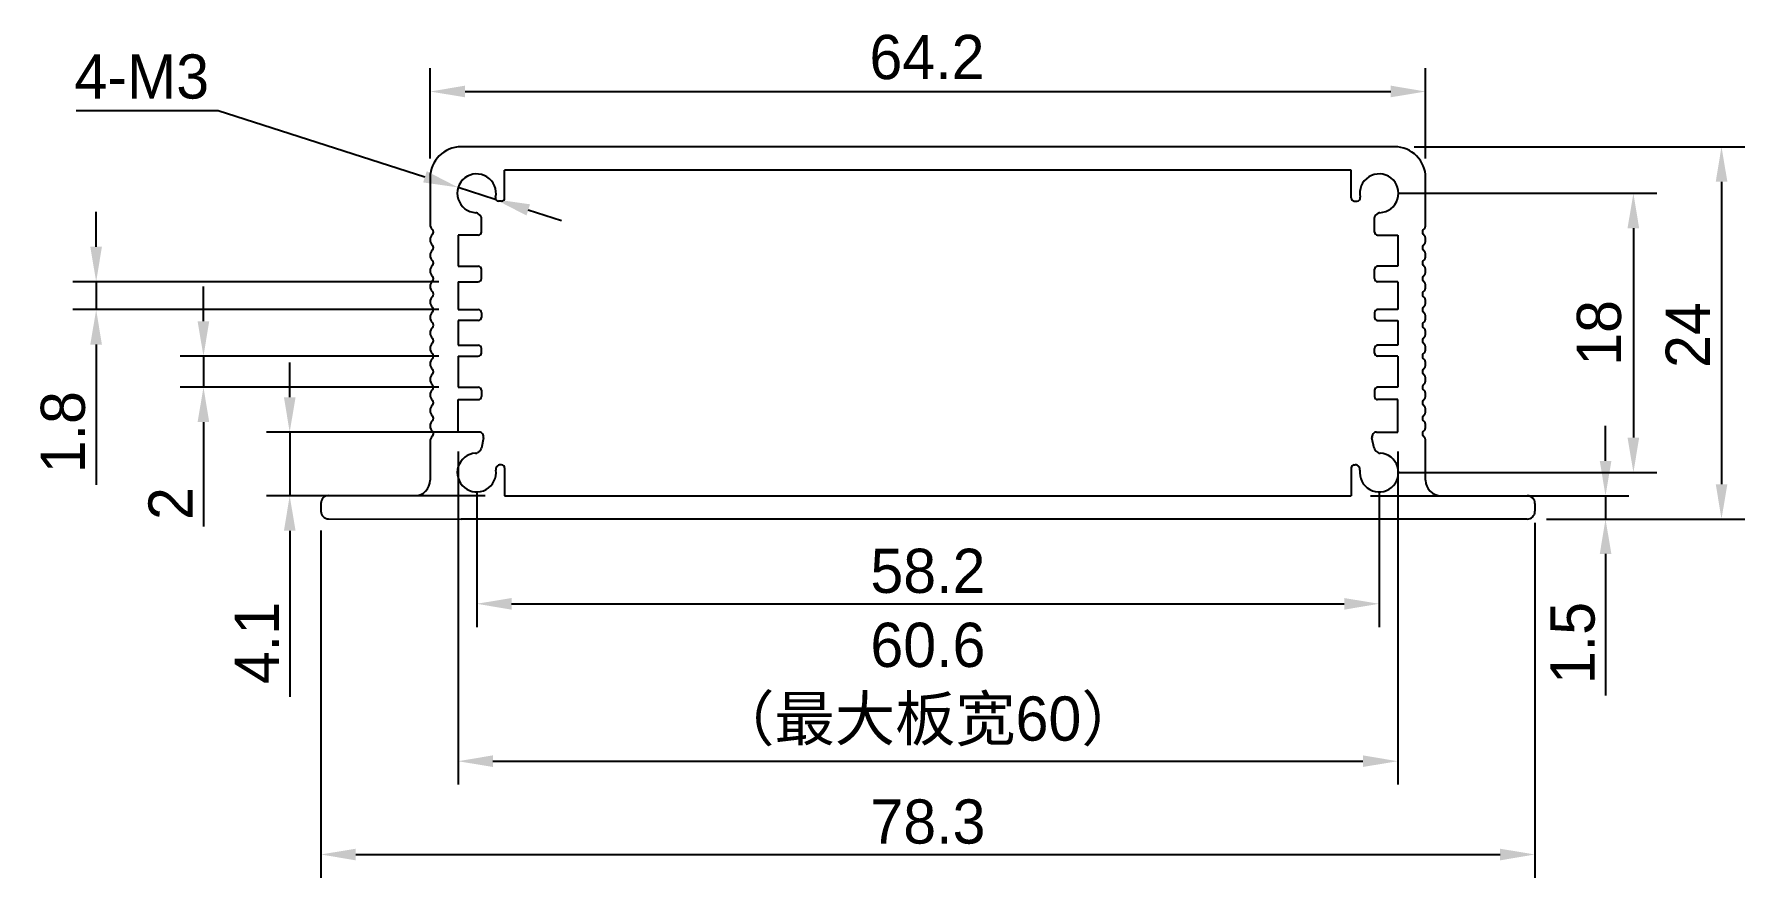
# Model space of a CAD drawing. Header units: millimetres. Extents: x 17736 to 17846, y -3937 to -3882.
import ezdxf

# ---------------------------------------------------------------- set-up
doc = ezdxf.new("R2010")
doc.units = ezdxf.units.MM
doc.header["$LTSCALE"] = 0.5
doc.header["$PDMODE"] = 35
for name, color, linetype, lineweight in [('3标注', 30, 'Continuous', 9), ('标注线', 7, 'Continuous', 13), ('粗实线', 7, 'Continuous', 25)]:
    doc.layers.add(name, color=color, linetype=linetype, lineweight=lineweight)
doc.styles.get("Standard").update_dxf_attribs({"font": ''})
doc.styles.get('Standard').set_extended_font_data('思源黑体 Normal')
doc.dimstyles.new('1比1 文字2.85', dxfattribs={"dimtxt": 2.85, "dimasz": 2.25, "dimexe": 1.5, "dimexo": 1.25, "dimgap": 0.7, "dimtad": 1, "dimdec": 1, "dimdsep": 46, "dimtxsty": 'Standard', "dimcen": 1.8, "dimadec": 0, "dimazin": 0, "dimtfac": 1, "dimtdec": 1, "dimtmove": 0, "dimatfit": 3, "dimfxl": 1, "dimarcsym": 0})
doc.dimstyles.new('1比1 文字2.85直径', dxfattribs={"dimtxt": 2.85, "dimasz": 2.25, "dimexe": 1.5, "dimexo": 1.25, "dimgap": 0.7, "dimtad": 1, "dimtih": 1, "dimtoh": 1, "dimdec": 1, "dimdsep": 46, "dimtxsty": 'Standard', "dimcen": 1.8, "dimadec": 0, "dimazin": 0, "dimtfac": 1, "dimtdec": 1, "dimtmove": 0, "dimatfit": 3, "dimfxl": 1, "dimarcsym": 0})

# ---------------------------------------------------------------- blocks, each defined once
blk = doc.blocks.new('*D81')
at = {"layer": 'Defpoints', "color": 0, "ltscale": 0.1}
for p in [(17764.42, -3907.98), (17752.02, -3912.08), (17765.88, -3912.08)]:
    blk.add_point(p, dxfattribs=at)
at = {"layer": '标注线', "color": 0, "lineweight": -2, "ltscale": 0.1}
for p, q in [((17752.02, -3905.73), (17752.02, -3903.48)), ((17763.17, -3907.98), (17750.52, -3907.98)), ((17752.02, -3907.98), (17752.02, -3912.08)), ((17764.63, -3912.08), (17750.52, -3912.08)), ((17752.02, -3914.33), (17752.02, -3925.03))]:
    blk.add_line(p, q, dxfattribs=at)
at = {"layer": '标注线', "color": 0, "ltscale": 0.1}
for points in [[(17751.65, -3905.73), (17752.4, -3905.73), (17752.02, -3907.98)], [(17751.65, -3914.33), (17752.4, -3914.33), (17752.02, -3912.08)]]:
    blk.add_solid(points, dxfattribs=at)
at = {"layer": '标注线', "color": 0, "ltscale": 0.1, "insert": (17748.47, -3921.57), "char_height": 2.85, "attachment_point": 2, "rotation": 90}
blk.add_mtext('4.1', dxfattribs=at)
blk = doc.blocks.new('*D82')
at = {"layer": 'Defpoints', "color": 0, "ltscale": 0.1}
for p in [(17823.28, -3889.58), (17831.83, -3913.58), (17844.36, -3913.58)]:
    blk.add_point(p, dxfattribs=at)
at = {"layer": '标注线', "color": 0, "lineweight": -2, "ltscale": 0.1}
for p, q in [((17824.53, -3889.58), (17845.86, -3889.58)), ((17844.36, -3891.83), (17844.36, -3911.33)), ((17833.08, -3913.58), (17845.86, -3913.58))]:
    blk.add_line(p, q, dxfattribs=at)
at = {"layer": '标注线', "color": 0, "ltscale": 0.1}
for points in [[(17843.99, -3891.83), (17844.74, -3891.83), (17844.36, -3889.58)], [(17843.99, -3911.33), (17844.74, -3911.33), (17844.36, -3913.58)]]:
    blk.add_solid(points, dxfattribs=at)
at = {"layer": '标注线', "color": 0, "ltscale": 0.1, "insert": (17840.76, -3901.72), "char_height": 2.85, "attachment_point": 2, "rotation": 90}
blk.add_mtext('24', dxfattribs=at)
blk = doc.blocks.new('*D83')
at = {"layer": 'Defpoints', "color": 0, "ltscale": 0.1}
for p in [(17825.28, -3886.02), (17761.08, -3891.58), (17825.28, -3891.58)]:
    blk.add_point(p, dxfattribs=at)
at = {"layer": '标注线', "color": 0, "lineweight": -2, "ltscale": 0.1}
for p, q in [((17761.08, -3890.33), (17761.08, -3884.52)), ((17825.28, -3890.33), (17825.28, -3884.52)), ((17763.33, -3886.02), (17823.03, -3886.02))]:
    blk.add_line(p, q, dxfattribs=at)
at = {"layer": '标注线', "color": 0, "ltscale": 0.1}
for points in [[(17763.33, -3885.64), (17763.33, -3886.39), (17761.08, -3886.02)], [(17823.03, -3885.64), (17823.03, -3886.39), (17825.28, -3886.02)]]:
    blk.add_solid(points, dxfattribs=at)
at = {"layer": '标注线', "color": 0, "ltscale": 0.1, "insert": (17793.12, -3882.37), "char_height": 2.85, "attachment_point": 2}
blk.add_mtext('64.2', dxfattribs=at)
blk = doc.blocks.new('*D84')
at = {"layer": 'Defpoints', "color": 0, "ltscale": 0.1}
for p in [(17832.33, -3912.58), (17754.03, -3913.07), (17832.33, -3935.2)]:
    blk.add_point(p, dxfattribs=at)
at = {"layer": '标注线', "color": 0, "lineweight": -2, "ltscale": 0.1}
for p, q in [((17832.33, -3913.83), (17832.33, -3936.7)), ((17754.03, -3914.32), (17754.03, -3936.7)), ((17756.28, -3935.2), (17830.08, -3935.2))]:
    blk.add_line(p, q, dxfattribs=at)
at = {"layer": '标注线', "color": 0, "ltscale": 0.1}
for points in [[(17756.28, -3934.83), (17756.28, -3935.58), (17754.03, -3935.2)], [(17830.08, -3934.83), (17830.08, -3935.58), (17832.33, -3935.2)]]:
    blk.add_solid(points, dxfattribs=at)
at = {"layer": '标注线', "color": 0, "ltscale": 0.1, "insert": (17793.18, -3931.65), "char_height": 2.85, "attachment_point": 2}
blk.add_mtext('78.3', dxfattribs=at)
blk = doc.blocks.new('*D85')
at = {"layer": 'Defpoints', "color": 0, "ltscale": 0.1}
for p in [(17820.48, -3912.08), (17831.83, -3913.58), (17836.88, -3913.58)]:
    blk.add_point(p, dxfattribs=at)
at = {"layer": '标注线', "color": 0, "lineweight": -2, "ltscale": 0.1}
for p, q in [((17836.88, -3909.83), (17836.88, -3907.58)), ((17821.73, -3912.08), (17838.38, -3912.08)), ((17836.88, -3912.08), (17836.88, -3913.58)), ((17833.08, -3913.58), (17838.38, -3913.58)), ((17836.88, -3915.83), (17836.88, -3924.95))]:
    blk.add_line(p, q, dxfattribs=at)
at = {"layer": '标注线', "color": 0, "ltscale": 0.1}
for points in [[(17836.51, -3909.83), (17837.26, -3909.83), (17836.88, -3912.08)], [(17836.51, -3915.83), (17837.26, -3915.83), (17836.88, -3913.58)]]:
    blk.add_solid(points, dxfattribs=at)
at = {"layer": '标注线', "color": 0, "ltscale": 0.1, "insert": (17833.33, -3921.57), "char_height": 2.85, "attachment_point": 2, "rotation": 90}
blk.add_mtext('1.5', dxfattribs=at)
blk = doc.blocks.new('*D86')
at = {"layer": 'Defpoints', "color": 0, "ltscale": 0.1}
for p in [(17822.28, -3892.58), (17822.28, -3910.58), (17838.68, -3910.58)]:
    blk.add_point(p, dxfattribs=at)
at = {"layer": '标注线', "color": 0, "lineweight": -2, "ltscale": 0.1}
for p, q in [((17823.53, -3892.58), (17840.18, -3892.58)), ((17838.68, -3894.83), (17838.68, -3908.33)), ((17823.53, -3910.58), (17840.18, -3910.58))]:
    blk.add_line(p, q, dxfattribs=at)
at = {"layer": '标注线', "color": 0, "ltscale": 0.1}
for points in [[(17838.3, -3894.83), (17839.05, -3894.83), (17838.68, -3892.58)], [(17838.3, -3908.33), (17839.05, -3908.33), (17838.68, -3910.58)]]:
    blk.add_solid(points, dxfattribs=at)
at = {"layer": '标注线', "color": 0, "ltscale": 0.1, "insert": (17835.03, -3901.58), "char_height": 2.85, "attachment_point": 2, "rotation": 90}
blk.add_mtext('18', dxfattribs=at)
blk = doc.blocks.new('*D88')
at = {"layer": 'Defpoints', "color": 0, "ltscale": 0.1}
for p in [(17762.88, -3903.08), (17746.46, -3905.08), (17762.88, -3905.08)]:
    blk.add_point(p, dxfattribs=at)
at = {"layer": '标注线', "color": 0, "lineweight": -2, "ltscale": 0.1}
for p, q in [((17746.46, -3900.83), (17746.46, -3898.58)), ((17761.63, -3903.08), (17744.96, -3903.08)), ((17746.46, -3903.08), (17746.46, -3905.08)), ((17761.63, -3905.08), (17744.96, -3905.08)), ((17746.46, -3907.33), (17746.46, -3914.06))]:
    blk.add_line(p, q, dxfattribs=at)
at = {"layer": '标注线', "color": 0, "ltscale": 0.1}
for points in [[(17746.08, -3900.83), (17746.83, -3900.83), (17746.46, -3903.08)], [(17746.08, -3907.33), (17746.83, -3907.33), (17746.46, -3905.08)]]:
    blk.add_solid(points, dxfattribs=at)
at = {"layer": '标注线', "color": 0, "ltscale": 0.1, "insert": (17742.91, -3912.58), "char_height": 2.85, "attachment_point": 2, "rotation": 90}
blk.add_mtext('2', dxfattribs=at)
blk = doc.blocks.new('*D91')
at = {"layer": 'Defpoints', "color": 0, "ltscale": 0.1}
for p in [(17764.08, -3910.58), (17822.28, -3910.58), (17822.28, -3919.04)]:
    blk.add_point(p, dxfattribs=at)
at = {"layer": '标注线', "color": 0, "lineweight": -2, "ltscale": 0.1}
for p, q in [((17764.08, -3911.83), (17764.08, -3920.54)), ((17822.28, -3911.83), (17822.28, -3920.54)), ((17766.33, -3919.04), (17820.03, -3919.04))]:
    blk.add_line(p, q, dxfattribs=at)
at = {"layer": '标注线', "color": 0, "ltscale": 0.1}
for points in [[(17766.33, -3918.67), (17766.33, -3919.42), (17764.08, -3919.04)], [(17820.03, -3918.67), (17820.03, -3919.42), (17822.28, -3919.04)]]:
    blk.add_solid(points, dxfattribs=at)
at = {"layer": '标注线', "color": 0, "ltscale": 0.1, "insert": (17793.18, -3915.49), "char_height": 2.85, "attachment_point": 2}
blk.add_mtext('58.2', dxfattribs=at)
blk = doc.blocks.new('*D92')
at = {"layer": 'Defpoints', "color": 0, "ltscale": 0.1}
for p in [(17762.88, -3892.2), (17765.27, -3892.97)]:
    blk.add_point(p, dxfattribs=at)
at = {"layer": '标注线', "color": 0, "lineweight": -2, "ltscale": 0.1}
for p, q in [((17738.26, -3887.25), (17747.4, -3887.25)), ((17747.4, -3887.25), (17760.74, -3891.52)), ((17765.27, -3892.97), (17762.88, -3892.2)), ((17767.41, -3893.65), (17769.55, -3894.34))]:
    blk.add_line(p, q, dxfattribs=at)
at = {"layer": '标注线', "color": 0, "ltscale": 0.1}
for points in [[(17760.86, -3891.16), (17760.63, -3891.88), (17762.88, -3892.2)], [(17767.52, -3893.29), (17767.29, -3894.01), (17765.27, -3892.97)]]:
    blk.add_solid(points, dxfattribs=at)
at = {"layer": '标注线', "color": 0, "ltscale": 0.1, "insert": (17742.48, -3885.07), "char_height": 2.85, "attachment_point": 5}
blk.add_mtext('4-M3', dxfattribs=at)
blk = doc.blocks.new('*D93')
at = {"layer": '3标注', "color": 0, "lineweight": -2, "ltscale": 0.1}
for p, q in [((17762.88, -3909.23), (17762.88, -3930.69)), ((17823.48, -3909.23), (17823.48, -3930.69)), ((17765.13, -3929.19), (17821.23, -3929.19))]:
    blk.add_line(p, q, dxfattribs=at)
at = {"layer": '3标注', "color": 0, "ltscale": 0.1}
for points in [[(17765.13, -3928.81), (17765.13, -3929.56), (17762.88, -3929.19)], [(17821.23, -3928.81), (17821.23, -3929.56), (17823.48, -3929.19)]]:
    blk.add_solid(points, dxfattribs=at)
at = {"layer": 'Defpoints', "color": 0, "ltscale": 0.1}
for p in [(17762.88, -3907.98), (17823.48, -3907.98), (17823.48, -3929.19)]:
    blk.add_point(p, dxfattribs=at)
at = {"layer": '3标注', "color": 0, "ltscale": 0.1, "insert": (17793.18, -3924.25), "char_height": 2.85, "attachment_point": 5}
blk.add_mtext('60.6\\P（最大板宽60）', dxfattribs=at)
blk = doc.blocks.new('*D99')
at = {"layer": 'Defpoints', "color": 0}
for p in [(17762.88, -3898.28), (17739.54, -3900.08), (17762.88, -3900.08)]:
    blk.add_point(p, dxfattribs=at)
at = {"layer": '标注线', "color": 0, "lineweight": -2}
for p, q in [((17739.54, -3896.03), (17739.54, -3893.78)), ((17761.63, -3898.28), (17738.04, -3898.28)), ((17739.54, -3898.28), (17739.54, -3900.08)), ((17761.63, -3900.08), (17738.04, -3900.08)), ((17739.54, -3902.33), (17739.54, -3911.37))]:
    blk.add_line(p, q, dxfattribs=at)
at = {"layer": '标注线', "color": 0}
for points in [[(17739.16, -3896.03), (17739.91, -3896.03), (17739.54, -3898.28)], [(17739.16, -3902.33), (17739.91, -3902.33), (17739.54, -3900.08)]]:
    blk.add_solid(points, dxfattribs=at)
at = {"layer": '标注线', "color": 0, "insert": (17737.41, -3907.98), "char_height": 2.85, "attachment_point": 5, "rotation": 90}
blk.add_mtext('1.8', dxfattribs=at)

msp = doc.modelspace()

# ---------------------------------------------------------------- linework, layer by layer
at = {"layer": '粗实线'}
for p, q in [((17823.28, -3889.58), (17763.08, -3889.58)), ((17761.08, -3891.58), (17761.08, -3894.58)), ((17820.48, -3891.08), (17765.88, -3891.08)), ((17765.88, -3892.88), (17765.88, -3891.08)), ((17820.48, -3892.88), (17820.48, -3891.08)), ((17825.28, -3894.58), (17825.28, -3891.58)), ((17765.68, -3893.08), (17765.49, -3893.08)), ((17820.68, -3893.08), (17820.86, -3893.08)), ((17764.29, -3893.98), (17764.13, -3893.87)), ((17764.38, -3895.08), (17764.38, -3894.15)), ((17821.98, -3895.08), (17821.98, -3894.15)), ((17822.06, -3893.98), (17822.23, -3893.87)), ((17764.18, -3895.28), (17762.88, -3895.28)), ((17762.88, -3895.28), (17762.88, -3897.28)), ((17822.18, -3895.28), (17823.48, -3895.28)), ((17823.48, -3895.28), (17823.48, -3897.28)), ((17762.88, -3897.28), (17764.18, -3897.28)), ((17764.38, -3898.08), (17764.38, -3897.48)), ((17821.98, -3898.08), (17821.98, -3897.48)), ((17823.48, -3897.28), (17822.18, -3897.28)), ((17762.88, -3898.28), (17764.18, -3898.28)), ((17762.88, -3898.28), (17762.88, -3900.08)), ((17823.48, -3898.28), (17822.18, -3898.28)), ((17823.48, -3898.28), (17823.48, -3900.08)), ((17762.88, -3900.08), (17764.18, -3900.08)), ((17764.18, -3900.78), (17762.88, -3900.78)), ((17762.88, -3900.78), (17762.88, -3902.38)), ((17764.38, -3900.28), (17764.38, -3900.58)), ((17821.98, -3900.28), (17821.98, -3900.58)), ((17823.48, -3900.08), (17822.18, -3900.08)), ((17822.18, -3900.78), (17823.48, -3900.78)), ((17823.48, -3900.78), (17823.48, -3902.38)), ((17762.88, -3902.38), (17764.18, -3902.38)), ((17764.38, -3902.88), (17764.38, -3902.58)), ((17821.98, -3902.88), (17821.98, -3902.58)), ((17823.48, -3902.38), (17822.18, -3902.38)), ((17762.88, -3903.08), (17764.18, -3903.08)), ((17762.88, -3903.08), (17762.88, -3905.08)), ((17823.48, -3903.08), (17822.18, -3903.08)), ((17823.48, -3903.08), (17823.48, -3905.08)), ((17762.88, -3905.08), (17764.18, -3905.08)), ((17823.48, -3905.08), (17822.18, -3905.08)), ((17762.88, -3905.88), (17764.18, -3905.88)), ((17762.88, -3907.98), (17762.88, -3905.88)), ((17764.38, -3905.28), (17764.38, -3905.68)), ((17821.98, -3905.28), (17821.98, -3905.68)), ((17823.48, -3905.88), (17822.18, -3905.88)), ((17823.48, -3907.98), (17823.48, -3905.88)), ((17761.08, -3908.58), (17761.08, -3911.07)), ((17764.23, -3907.98), (17762.88, -3907.98)), ((17764.53, -3908.34), (17764.39, -3909.01)), ((17821.96, -3909.01), (17821.82, -3908.34)), ((17822.12, -3907.98), (17823.48, -3907.98)), ((17825.28, -3911.08), (17825.28, -3908.58)), ((17764.27, -3909.2), (17764.15, -3909.28)), ((17822.08, -3909.2), (17822.2, -3909.28)), ((17765.68, -3910.08), (17765.61, -3910.08)), ((17765.88, -3910.28), (17765.88, -3912.08)), ((17820.48, -3910.28), (17820.48, -3912.08)), ((17820.68, -3910.08), (17820.74, -3910.08)), ((17754.03, -3912.57), (17754.03, -3913.07)), ((17754.53, -3912.07), (17760.08, -3912.07)), ((17765.88, -3912.08), (17820.48, -3912.08)), ((17826.28, -3912.08), (17831.83, -3912.08)), ((17832.33, -3912.58), (17832.33, -3913.08)), ((17754.53, -3913.57), (17763.08, -3913.58)), ((17831.83, -3913.58), (17763.08, -3913.58))]:
    msp.add_line(p, q, dxfattribs=at)
for centre, radius, start, end in [((17763.08, -3891.58), 2, 90, 180), ((17823.28, -3891.58), 2, 0, 90), ((17764.08, -3892.58), 1.25, 348.0595, 267.428), ((17822.28, -3892.58), 1.25, 272.572, 191.9405), ((17765.49, -3892.88), 0.2, 168.0595, 270), ((17765.68, -3892.88), 0.2, 270, 0), ((17820.68, -3892.88), 0.2, 180, 270), ((17820.86, -3892.88), 0.2, 270, 11.9405), ((17764.01, -3894.03), 0.2, 55.0426, 87.428), ((17764.18, -3894.15), 0.2, 0, 55.0426), ((17822.18, -3894.15), 0.2, 124.9574, 180), ((17822.34, -3894.03), 0.2, 92.572, 124.9574), ((17761.58, -3894.58), 0.5, 180, 225.5847), ((17761.58, -3895.58), 0.5, 134.4153, 225.5847), ((17761.09, -3895.08), 0.2, 314.4153, 45.5847), ((17764.18, -3895.08), 0.2, 270, 0), ((17822.18, -3895.08), 0.2, 180, 270), ((17825.27, -3895.08), 0.2, 134.4153, 225.5847), ((17824.78, -3894.58), 0.5, 314.4153, 0), ((17824.78, -3895.58), 0.5, 314.4153, 45.5847), ((17761.58, -3896.58), 0.5, 134.4153, 225.5847), ((17761.09, -3896.08), 0.2, 314.4153, 45.5847), ((17825.27, -3896.08), 0.2, 134.4153, 225.5847), ((17824.78, -3896.58), 0.5, 314.4153, 45.5847), ((17761.58, -3897.58), 0.5, 134.4153, 225.5847), ((17761.09, -3897.08), 0.2, 314.4153, 45.5847), ((17764.18, -3897.48), 0.2, 0, 90), ((17822.18, -3897.48), 0.2, 90, 180), ((17825.27, -3897.08), 0.2, 134.4153, 225.5847), ((17824.78, -3897.58), 0.5, 314.4153, 45.5847), ((17761.58, -3898.58), 0.5, 134.4153, 225.5847), ((17761.09, -3898.08), 0.2, 314.4153, 45.5847), ((17764.18, -3898.08), 0.2, 270, 0), ((17822.18, -3898.08), 0.2, 180, 270), ((17825.27, -3898.08), 0.2, 134.4153, 225.5847), ((17824.78, -3898.58), 0.5, 314.4153, 45.5847), ((17761.58, -3899.58), 0.5, 134.4153, 225.5847), ((17761.09, -3899.08), 0.2, 314.4153, 45.5847), ((17825.27, -3899.08), 0.2, 134.4153, 225.5847), ((17824.78, -3899.58), 0.5, 314.4153, 45.5847), ((17761.58, -3900.58), 0.5, 134.4153, 225.5847), ((17761.09, -3900.08), 0.2, 314.4153, 45.5847), ((17764.18, -3900.28), 0.2, 0, 90), ((17764.18, -3900.58), 0.2, 270, 0), ((17822.18, -3900.28), 0.2, 90, 180), ((17822.18, -3900.58), 0.2, 180, 270), ((17825.27, -3900.08), 0.2, 134.4153, 225.5847), ((17824.78, -3900.58), 0.5, 314.4153, 45.5847), ((17761.58, -3901.58), 0.5, 134.4153, 225.5847), ((17761.09, -3901.08), 0.2, 314.4153, 45.5847), ((17761.09, -3902.08), 0.2, 314.4153, 45.5847), ((17825.27, -3901.08), 0.2, 134.4153, 225.5847), ((17825.27, -3902.08), 0.2, 134.4153, 225.5847), ((17824.78, -3901.58), 0.5, 314.4153, 45.5847), ((17761.58, -3902.58), 0.5, 134.4153, 225.5847), ((17761.09, -3903.08), 0.2, 314.4153, 45.5847), ((17764.18, -3902.58), 0.2, 0, 90), ((17764.18, -3902.88), 0.2, 270, 0), ((17822.18, -3902.58), 0.2, 90, 180), ((17822.18, -3902.88), 0.2, 180, 270), ((17825.27, -3903.08), 0.2, 134.4153, 225.5847), ((17824.78, -3902.58), 0.5, 314.4153, 45.5847), ((17761.58, -3903.58), 0.5, 134.4153, 225.5847), ((17761.09, -3904.08), 0.2, 314.4153, 45.5847), ((17825.27, -3904.08), 0.2, 134.4153, 225.5847), ((17824.78, -3903.58), 0.5, 314.4153, 45.5847), ((17761.58, -3904.58), 0.5, 134.4153, 225.5847), ((17761.58, -3905.58), 0.5, 134.4153, 225.5847), ((17761.09, -3905.08), 0.2, 314.4153, 45.5847), ((17764.18, -3905.28), 0.2, 0, 90), ((17822.18, -3905.28), 0.2, 90, 180), ((17825.27, -3905.08), 0.2, 134.4153, 225.5847), ((17824.78, -3904.58), 0.5, 314.4153, 45.5847), ((17824.78, -3905.58), 0.5, 314.4153, 45.5847), ((17761.58, -3906.58), 0.5, 134.4153, 225.5847), ((17761.09, -3906.08), 0.2, 314.4153, 45.5847), ((17764.18, -3905.68), 0.2, 270, 0), ((17822.18, -3905.68), 0.2, 180, 270), ((17825.27, -3906.08), 0.2, 134.4153, 225.5847), ((17824.78, -3906.58), 0.5, 314.4153, 45.5847), ((17761.58, -3907.58), 0.5, 134.4153, 225.5847), ((17761.09, -3907.08), 0.2, 314.4153, 45.5847), ((17825.27, -3907.08), 0.2, 134.4153, 225.5847), ((17824.78, -3907.58), 0.5, 314.4153, 45.5847), ((17761.58, -3908.58), 0.5, 134.4153, 180), ((17761.09, -3908.08), 0.2, 314.4153, 45.5847), ((17764.23, -3908.28), 0.3, 348.5736, 90), ((17822.12, -3908.28), 0.3, 90, 191.4264), ((17825.27, -3908.08), 0.2, 134.4153, 225.5847), ((17824.78, -3908.58), 0.5, 0, 45.5847), ((17764.08, -3910.58), 1.25, 93.6618, 7.4137), ((17763.98, -3909.04), 0.3, 273.6618, 304.9574), ((17764.1, -3908.95), 0.3, 304.9574, 348.5736), ((17822.28, -3910.58), 1.25, 172.5863, 86.3382), ((17822.25, -3908.95), 0.3, 191.4264, 235.0426), ((17822.37, -3909.04), 0.3, 235.0426, 266.3382), ((17765.61, -3910.38), 0.3, 90, 187.4137), ((17765.68, -3910.28), 0.2, 0, 90), ((17820.68, -3910.28), 0.2, 90, 180), ((17820.74, -3910.38), 0.3, 352.5863, 90), ((17760.08, -3911.07), 1, 270, 0), ((17826.28, -3911.08), 1, 180, 270), ((17754.53, -3912.57), 0.5, 90, 180), ((17831.83, -3912.58), 0.5, 0, 90), ((17754.53, -3913.07), 0.5, 180, 269.9939), ((17831.83, -3913.08), 0.5, 270, 0)]:
    msp.add_arc(centre, radius, start, end, dxfattribs=at)

# ---------------------------------------------------------------- dimensions: what is measured, and where the dimension line sits
at = {"layer": '3标注', "ltscale": 0.1}
dim = msp.add_linear_dim(base=(17823.48, -3929.19), p1=(17762.88, -3907.98), p2=(17823.48, -3907.98), text='<>\\P（最大板宽60）', dimstyle='1比1 文字2.85', dxfattribs=at)
dim.commit()
dim.dimension.update_dxf_attribs({"geometry": '*D93', "text_midpoint": (17793.18, -3929.19), "dimtype": 160})
at = {"layer": '标注线', "ltscale": 0.1}
dim = msp.add_diameter_dim_2p(p1=(17765.27, -3892.97), p2=(17762.88, -3892.2), text='4-M3', dimstyle='1比1 文字2.85直径', dxfattribs=at)
dim.commit()
dim.dimension.update_dxf_attribs({"geometry": '*D92', "text_midpoint": (17742.48, -3887.25), "dimtype": 163})
for base, p1, p2, picture, middle in [((17825.28, -3886.02), (17761.08, -3891.58), (17825.28, -3891.58), '*D83', (17793.12, -3886.02)), ((17822.28, -3919.04), (17764.08, -3910.58), (17822.28, -3910.58), '*D91', (17793.18, -3919.04)), ((17832.33, -3935.2), (17754.03, -3913.07), (17832.33, -3912.58), '*D84', (17793.18, -3935.2))]:
    dim = msp.add_linear_dim(base=base, p1=p1, p2=p2, dimstyle='1比1 文字2.85', dxfattribs=at)
    dim.commit()
    dim.dimension.update_dxf_attribs({"geometry": picture, "text_midpoint": middle, "dimtype": 160})
for base, p1, p2, picture, middle in [((17844.36, -3913.58), (17823.28, -3889.58), (17831.83, -3913.58), '*D82', (17844.36, -3901.72)), ((17838.68, -3910.58), (17822.28, -3892.58), (17822.28, -3910.58), '*D86', (17838.68, -3901.58)), ((17746.46, -3905.08), (17762.88, -3903.08), (17762.88, -3905.08), '*D88', (17746.46, -3912.58)), ((17752.02, -3912.08), (17764.42, -3907.98), (17765.88, -3912.08), '*D81', (17752.02, -3921.57)), ((17836.88, -3913.58), (17820.48, -3912.08), (17831.83, -3913.58), '*D85', (17836.88, -3921.57))]:
    dim = msp.add_linear_dim(base=base, p1=p1, p2=p2, angle=90, dimstyle='1比1 文字2.85', dxfattribs=at)
    dim.commit()
    dim.dimension.update_dxf_attribs({"geometry": picture, "text_midpoint": middle, "dimtype": 160})
at = {"layer": '标注线'}
dim = msp.add_linear_dim(base=(17739.54, -3900.08), p1=(17762.88, -3898.28), p2=(17762.88, -3900.08), angle=90, dimstyle='1比1 文字2.85', dxfattribs=at)
dim.commit()
dim.dimension.update_dxf_attribs({"geometry": '*D99', "text_midpoint": (17739.54, -3907.98), "dimtype": 160})

doc.saveas('drawing.dxf')
